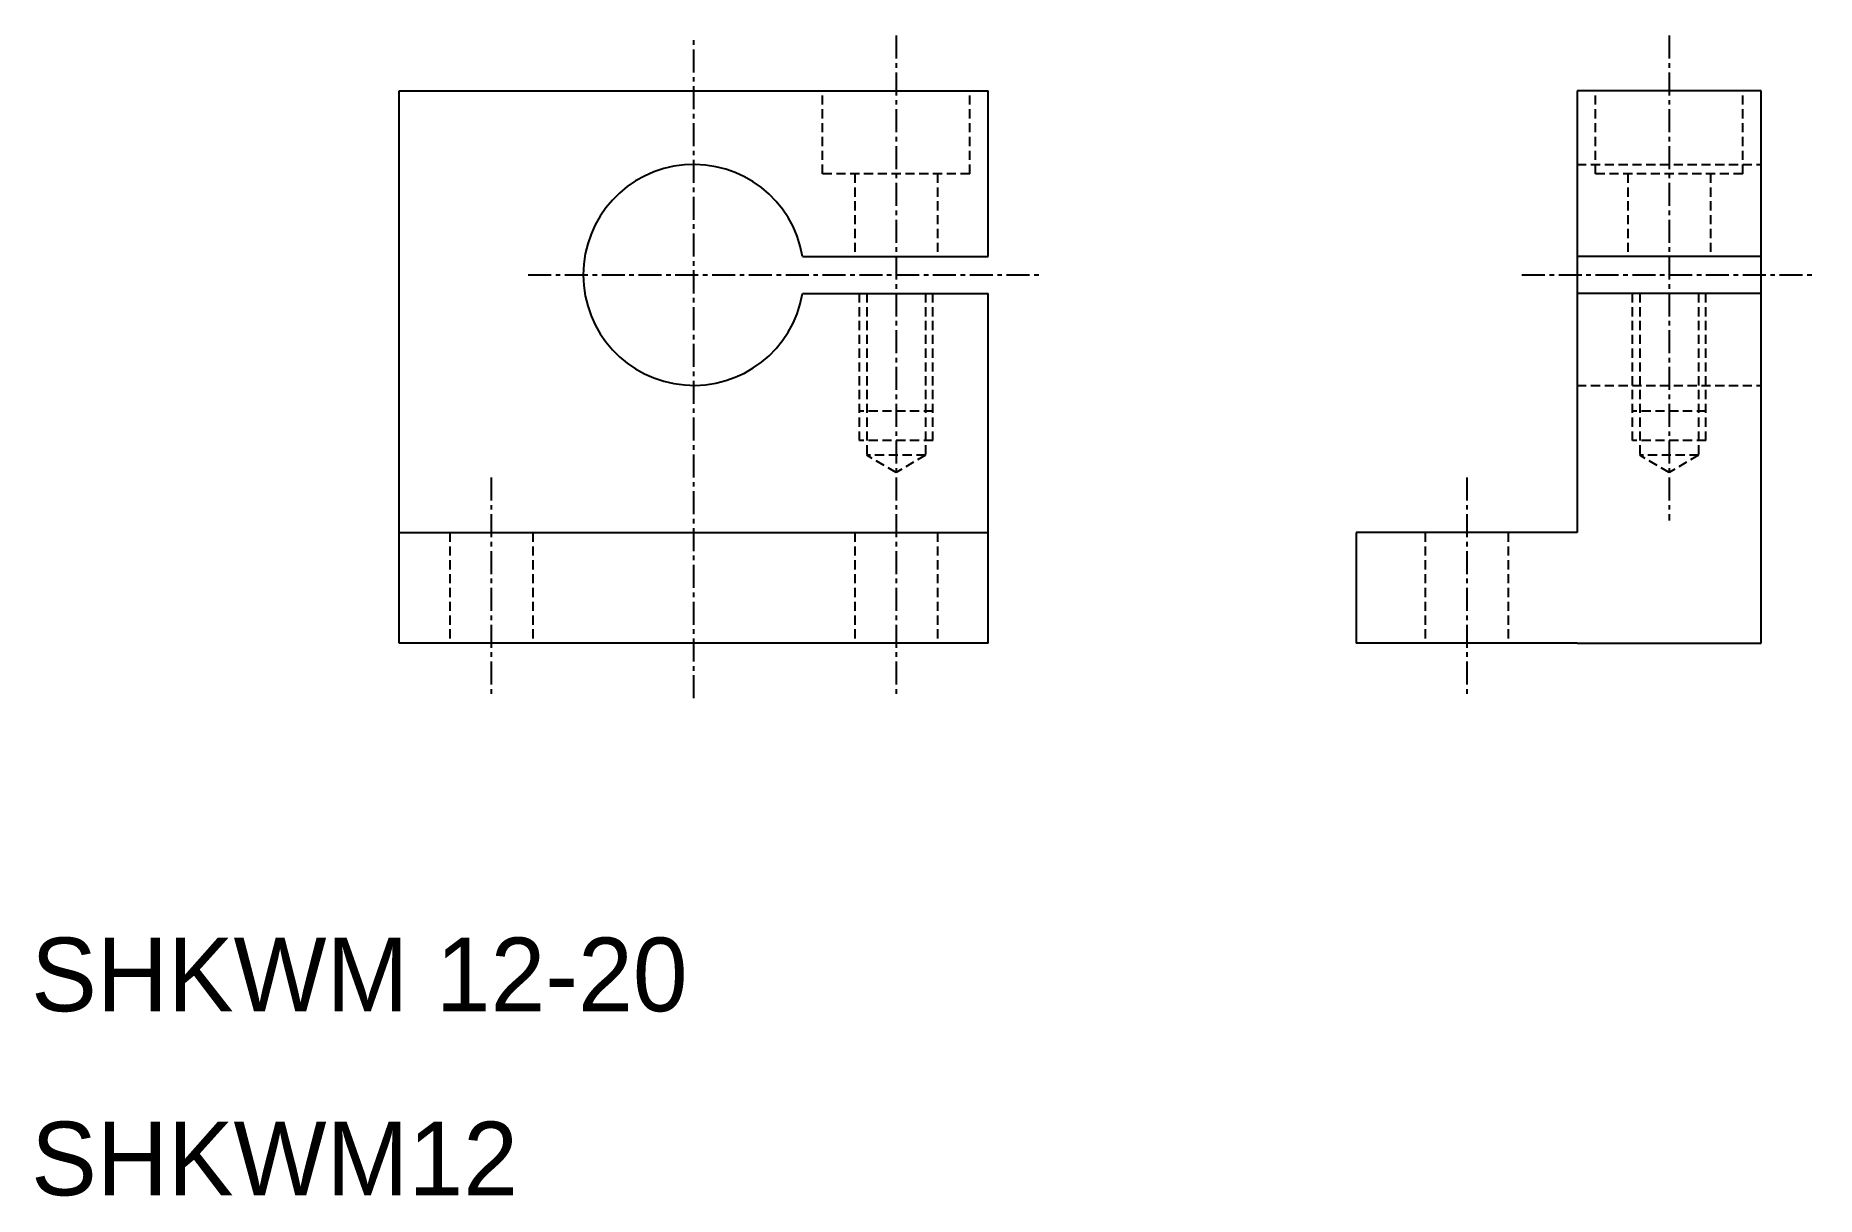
# Model space of a CAD drawing. Extents: x 10.2 to 107, y 9.9 to 73.
import ezdxf

# ---------------------------------------------------------------- set-up
doc = ezdxf.new("R2010")
doc.units = 0
doc.linetypes.add('CENTER', pattern=[2, 1.25, -0.25, 0.25, -0.25])
doc.linetypes.add('DASHED', pattern=[0.75, 0.5, -0.25])
doc.layers.get('0').update_dxf_attribs({"linetype": 'CONTINUOUS'})
doc.layers.add('CENTER', color=1, linetype='CENTER')

msp = doc.modelspace()

# ---------------------------------------------------------------- linework, layer by layer
at = {"color": 7, "linetype": 'CONTINUOUS'}
for p, q in [((30, 40), (30, 70)), ((30, 70), (46, 70)), ((46, 70), (62, 70)), ((62, 61), (62, 70)), ((94, 70), (94, 46)), ((104, 70), (94, 70)), ((104, 40), (104, 70)), ((51.916, 61), (62, 61)), ((104, 61), (94, 61)), ((51.916, 59), (62, 59)), ((62, 40), (62, 59)), ((104, 59), (94, 59)), ((30, 46), (62, 46)), ((94, 46), (82, 46)), ((82, 46), (82, 40)), ((62, 40), (30, 40)), ((94, 40), (82, 40)), ((94, 40), (104, 40))]:
    msp.add_line(p, q, dxfattribs=at)
at = {"color": 3, "linetype": 'DASHED'}
for p, q in [((53, 65.5), (53, 70)), ((61, 65.5), (61, 70)), ((95, 65.5), (95, 70)), ((103, 65.5), (103, 70)), ((94, 66), (104, 66)), ((61, 65.5), (53, 65.5)), ((54.75, 65.5), (54.75, 61)), ((59.25, 65.5), (59.25, 61)), ((103, 65.5), (95, 65.5)), ((96.75, 65.5), (96.75, 61)), ((101.25, 65.5), (101.25, 61)), ((55, 51), (55, 59)), ((55.4, 59), (55.4, 50.2)), ((58.6, 59), (58.6, 50.2)), ((59, 51), (59, 59)), ((97, 51), (97, 59)), ((97.4, 59), (97.4, 50.2)), ((100.6, 59), (100.6, 50.2)), ((101, 51), (101, 59)), ((94, 54), (104, 54)), ((59, 52.6), (55, 52.6)), ((101, 52.6), (97, 52.6)), ((59, 51), (55, 51)), ((101, 51), (97, 51)), ((57, 49.276), (55.4, 50.2)), ((58.6, 50.2), (55.4, 50.2)), ((58.6, 50.2), (57, 49.276)), ((100.6, 50.2), (97.4, 50.2)), ((99, 49.276), (97.4, 50.2)), ((100.6, 50.2), (99, 49.276)), ((32.75, 46), (32.75, 40)), ((37.25, 46), (37.25, 40)), ((54.75, 46), (54.75, 40)), ((59.25, 46), (59.25, 40)), ((85.75, 46), (85.75, 40)), ((90.25, 46), (90.25, 40))]:
    msp.add_line(p, q, dxfattribs=at)
at = {"color": 7, "linetype": 'CONTINUOUS'}
msp.add_arc((46, 60), 6, 9.59407, 350.40593, dxfattribs=at)
at = {"layer": 'CENTER', "color": 1, "linetype": 'CENTER'}
for p, q in [((46, 37), (46, 73)), ((57, 73), (57, 48)), ((99, 73), (99, 46.667)), ((37, 60), (65, 60)), ((91, 60), (107, 60)), ((35, 49), (35, 37)), ((57, 49), (57, 37)), ((88, 49), (88, 37))]:
    msp.add_line(p, q, dxfattribs=at)

# ---------------------------------------------------------------- texts
at = {"color": 7, "linetype": 'CONTINUOUS'}
for s, p in [('SHKWM 12-20', (10, 20)), ('SHKWM12', (10, 10))]:
    msp.add_text(s, height=4, dxfattribs=at).set_placement(p)

doc.saveas('drawing.dxf')
